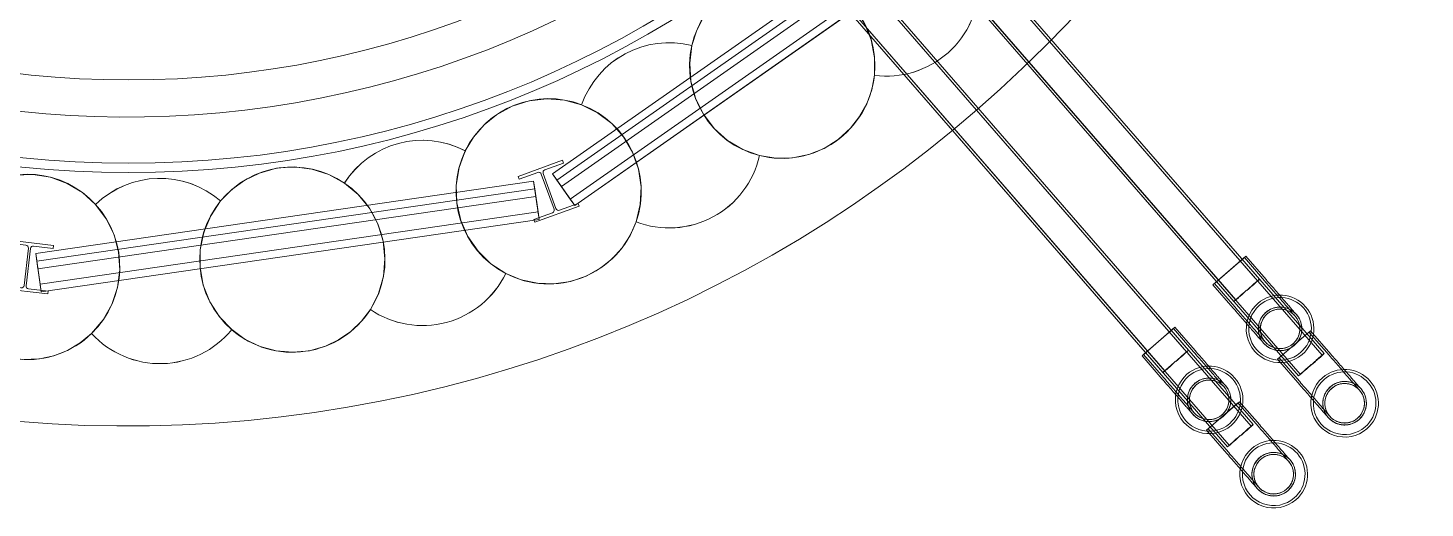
# Model space of a CAD drawing. Header units: metres. Extents: x 1753726 to 1755216, y 5920592 to 5921703.
# Drawn here: x 1754604.491 to 1754609.017, y 5921256.875 to 5921258.43 of the extents above; entities that cross this region are included whole.
import ezdxf

# ---------------------------------------------------------------- set-up
doc = ezdxf.new("R2010")
doc.units = ezdxf.units.M
for name, color, linetype, lineweight in [('A-FLOR-____-OTLN', 9, 'Continuous', 9), ('A-GENM-____-OTLN', 4, 'Continuous', 9), ('A-WALL-____-OTLN', 2, 'Continuous', 9), ('S-BEAM-____-OTLN', 7, 'Continuous', 9), ('S-FNDN-____-OTLN', 7, 'Continuous', 9)]:
    doc.layers.add(name, color=color, linetype=linetype, lineweight=lineweight)

# ---------------------------------------------------------------- blocks, each defined once
blk = doc.blocks.new('Arup_Beam_Steel I Section_UC_AU1 - 150UC30-4392012-X-ARUP-GL-HERNE_BAY_ALIGNMENT')
at = {"layer": 'S-BEAM-____-OTLN'}
for p, q in [((1754606.2229, 5921258.0012), (1754606.0791, 5921257.9488)), ((1754606.0791, 5921257.9488), (1754606.2229, 5921258.0012)), ((1754606.1657, 5921257.9703), (1754606.2261, 5921257.9923)), ((1754606.2261, 5921257.9923), (1754606.1657, 5921257.9703)), ((1754606.2261, 5921257.9923), (1754606.2229, 5921258.0012)), ((1754606.2229, 5921258.0012), (1754606.2261, 5921257.9923)), ((1754606.0791, 5921257.9488), (1754606.0823, 5921257.94)), ((1754606.0823, 5921257.94), (1754606.0791, 5921257.9488)), ((1754606.0823, 5921257.94), (1754606.1427, 5921257.962)), ((1754606.1427, 5921257.962), (1754606.0823, 5921257.94)), ((1754606.1542, 5921257.9567), (1754606.1957, 5921257.8426)), ((1754606.1957, 5921257.8426), (1754606.1542, 5921257.9567)), ((1754606.2019, 5921257.8449), (1754606.1604, 5921257.9589)), ((1754606.1604, 5921257.9589), (1754606.2019, 5921257.8449)), ((1754606.1904, 5921257.8312), (1754606.1299, 5921257.8092)), ((1754606.1299, 5921257.8092), (1754606.1904, 5921257.8312)), ((1754606.1331, 5921257.8004), (1754606.2769, 5921257.8527)), ((1754606.2769, 5921257.8527), (1754606.1331, 5921257.8004)), ((1754606.2737, 5921257.8615), (1754606.2133, 5921257.8395)), ((1754606.2133, 5921257.8395), (1754606.2737, 5921257.8615)), ((1754606.2769, 5921257.8527), (1754606.2737, 5921257.8615)), ((1754606.2737, 5921257.8615), (1754606.2769, 5921257.8527)), ((1754606.1299, 5921257.8092), (1754606.1331, 5921257.8004)), ((1754606.1331, 5921257.8004), (1754606.1299, 5921257.8092))]:
    blk.add_line(p, q, dxfattribs=at)
for centre, major_axis, start_param, end_param in [((1754606.1687, 5921257.962), (-0.00592, 0.00664), 5.904144, 7.47494), ((1754606.1687, 5921257.962), (-0.00592, 0.00664), 5.904144, 7.47494), ((1754606.1458, 5921257.9536), (-0.0055, 0.007), 4.395525, 5.966321), ((1754606.1458, 5921257.9536), (-0.0055, 0.007), 4.395525, 5.966321), ((1754606.1873, 5921257.8395), (-0.00592, 0.00664), 2.762551, 4.333348), ((1754606.1873, 5921257.8395), (-0.00592, 0.00664), 2.762551, 4.333348), ((1754606.2102, 5921257.8479), (-0.0055, 0.007), 1.253932, 2.824729), ((1754606.2102, 5921257.8479), (-0.0055, 0.007), 1.253932, 2.824729)]:
    blk.add_ellipse(centre, major_axis=major_axis, ratio=1, start_param=start_param, end_param=end_param, dxfattribs=at)
blk = doc.blocks.new('Arup_Beam_Steel I Section_UC_AU1 - 150UC30-4392013-X-ARUP-GL-HERNE_BAY_ALIGNMENT')
at = {"layer": 'S-BEAM-____-OTLN'}
for p, q in [((1754604.4223, 5921257.7432), (1754604.4212, 5921257.7339)), ((1754604.4212, 5921257.7339), (1754604.4223, 5921257.7432)), ((1754604.5743, 5921257.7255), (1754604.4223, 5921257.7432)), ((1754604.4223, 5921257.7432), (1754604.5743, 5921257.7255)), ((1754604.4212, 5921257.7339), (1754604.4851, 5921257.7264)), ((1754604.4851, 5921257.7264), (1754604.4212, 5921257.7339)), ((1754604.4929, 5921257.7166), (1754604.4788, 5921257.596)), ((1754604.4788, 5921257.596), (1754604.4929, 5921257.7166)), ((1754604.4853, 5921257.5952), (1754604.4994, 5921257.7158)), ((1754604.4994, 5921257.7158), (1754604.4853, 5921257.5952)), ((1754604.5093, 5921257.7236), (1754604.5732, 5921257.7161)), ((1754604.5732, 5921257.7161), (1754604.5093, 5921257.7236)), ((1754604.5732, 5921257.7161), (1754604.5743, 5921257.7255)), ((1754604.5743, 5921257.7255), (1754604.5732, 5921257.7161)), ((1754604.405, 5921257.5957), (1754604.404, 5921257.5863)), ((1754604.404, 5921257.5863), (1754604.405, 5921257.5957)), ((1754604.404, 5921257.5863), (1754604.5559, 5921257.5686)), ((1754604.5559, 5921257.5686), (1754604.404, 5921257.5863)), ((1754604.4689, 5921257.5882), (1754604.405, 5921257.5957)), ((1754604.405, 5921257.5957), (1754604.4689, 5921257.5882)), ((1754604.557, 5921257.5779), (1754604.4931, 5921257.5854)), ((1754604.4931, 5921257.5854), (1754604.557, 5921257.5779)), ((1754604.5559, 5921257.5686), (1754604.557, 5921257.5779)), ((1754604.557, 5921257.5779), (1754604.5559, 5921257.5686))]:
    blk.add_line(p, q, dxfattribs=at)
for centre, major_axis, start_param, end_param in [((1754604.484, 5921257.7176), (0.00665, 0.00592), 5.439609, 7.010406), ((1754604.484, 5921257.7176), (0.00665, 0.00592), 5.439609, 7.010406), ((1754604.5083, 5921257.7148), (0.00665, 0.00592), 0.727221, 2.298017), ((1754604.5083, 5921257.7148), (0.00665, 0.00592), 0.727221, 2.298017), ((1754604.4699, 5921257.597), (0.00665, 0.00592), 3.868813, 5.43961), ((1754604.4699, 5921257.597), (0.00665, 0.00592), 3.868813, 5.43961), ((1754604.4942, 5921257.5942), (0.00388, 0.00801), 1.905318, 3.476114), ((1754604.4942, 5921257.5942), (0.00388, 0.00801), 1.905318, 3.476114)]:
    blk.add_ellipse(centre, major_axis=major_axis, ratio=1, start_param=start_param, end_param=end_param, dxfattribs=at)
blk = doc.blocks.new('308492-ARUP-STTW-MOD-0400_rvt-1-X-ARUP-GL-HERNE_BAY_ALIGNMENT')
at = {"layer": 'A-FLOR-____-OTLN'}
blk.add_arc((1754604.817, 5921261.3414), 3.35, 180, 0, dxfattribs=at)
blk.add_arc((1754604.817, 5921261.3414), 3.35, 180, 0, dxfattribs=at)
at = {"layer": 'A-WALL-____-OTLN'}
for p, q in [((1754607.526, 5921258.892), (1754606.1908, 5921257.957)), ((1754606.1908, 5921257.957), (1754607.526, 5921258.892)), ((1754607.526, 5921258.892), (1754606.1908, 5921257.957)), ((1754606.1908, 5921257.957), (1754607.526, 5921258.892)), ((1754607.5403, 5921258.8715), (1754606.2051, 5921257.9365)), ((1754607.5547, 5921258.851), (1754606.2195, 5921257.9161)), ((1754606.2195, 5921257.9161), (1754607.5547, 5921258.851)), ((1754606.2481, 5921257.8751), (1754607.5834, 5921258.81)), ((1754606.2625, 5921257.8546), (1754607.5977, 5921258.7896)), ((1754607.5977, 5921258.7896), (1754606.2625, 5921257.8546)), ((1754606.1295, 5921257.9335), (1754604.5165, 5921257.699)), ((1754604.5165, 5921257.699), (1754606.1295, 5921257.9335)), ((1754606.1295, 5921257.9335), (1754604.5165, 5921257.699)), ((1754604.5165, 5921257.699), (1754606.1295, 5921257.9335)), ((1754606.1295, 5921257.9335), (1754606.1475, 5921257.8098)), ((1754606.1295, 5921257.9335), (1754606.1331, 5921257.9088)), ((1754606.1295, 5921257.9335), (1754606.1367, 5921257.8841)), ((1754606.1367, 5921257.8841), (1754606.1295, 5921257.9335)), ((1754606.2625, 5921257.8546), (1754606.1908, 5921257.957)), ((1754606.2051, 5921257.9365), (1754606.1908, 5921257.957)), ((1754606.2195, 5921257.9161), (1754606.1908, 5921257.957)), ((1754606.2195, 5921257.9161), (1754606.1908, 5921257.957)), ((1754606.2481, 5921257.8751), (1754606.2051, 5921257.9365)), ((1754606.1331, 5921257.9088), (1754604.5201, 5921257.6743)), ((1754606.1367, 5921257.8841), (1754604.5237, 5921257.6496)), ((1754604.5237, 5921257.6496), (1754606.1367, 5921257.8841)), ((1754606.1439, 5921257.8346), (1754606.1331, 5921257.9088)), ((1754604.5309, 5921257.6001), (1754606.1439, 5921257.8346)), ((1754606.1439, 5921257.8346), (1754606.1475, 5921257.8098)), ((1754606.2625, 5921257.8546), (1754606.2481, 5921257.8751)), ((1754604.5345, 5921257.5753), (1754606.1475, 5921257.8098)), ((1754606.1475, 5921257.8098), (1754604.5345, 5921257.5753)), ((1754604.5345, 5921257.5753), (1754604.5165, 5921257.699)), ((1754604.5201, 5921257.6743), (1754604.5165, 5921257.699)), ((1754604.5237, 5921257.6496), (1754604.5165, 5921257.699)), ((1754604.5237, 5921257.6496), (1754604.5165, 5921257.699)), ((1754604.5309, 5921257.6001), (1754604.5201, 5921257.6743)), ((1754604.5345, 5921257.5753), (1754604.5309, 5921257.6001))]:
    blk.add_line(p, q, dxfattribs=at)
at = {"layer": 'S-BEAM-____-OTLN'}
for radius in [3.38, 3.38, 3.08, 3.08]:
    blk.add_arc((1754604.817, 5921261.3414), radius, 180, 0, dxfattribs=at)
at = {"layer": 'S-FNDN-____-OTLN', "flags": 128}
for points in [[(1754606.9743, 5921258.6048), (1754607.0305, 5921258.5917), (1754607.0832, 5921258.5681), (1754607.1304, 5921258.5348), (1754607.1704, 5921258.4931), (1754607.2016, 5921258.4445), (1754607.2229, 5921258.3909), (1754607.2336, 5921258.3341), (1754607.2332, 5921258.2764)], [(1754607.2332, 5921258.2764), (1754607.2336, 5921258.3341), (1754607.2229, 5921258.3909), (1754607.2016, 5921258.4445), (1754607.1704, 5921258.4931), (1754607.1304, 5921258.5348), (1754607.0832, 5921258.5681), (1754607.0305, 5921258.5917), (1754606.9743, 5921258.6048)], [(1754606.642, 5921258.3728), (1754606.6577, 5921258.4224), (1754606.6818, 5921258.4686), (1754606.7134, 5921258.5099)], [(1754606.7134, 5921258.5099), (1754606.6818, 5921258.4686), (1754606.6577, 5921258.4224), (1754606.642, 5921258.3728)], [(1754606.861, 5921258.0166), (1754606.8067, 5921258.0361), (1754606.7571, 5921258.0657), (1754606.714, 5921258.1042), (1754606.6792, 5921258.1503), (1754606.6538, 5921258.2022), (1754606.6389, 5921258.2579), (1754606.6349, 5921258.3155), (1754606.642, 5921258.3728)], [(1754606.642, 5921258.3728), (1754606.6349, 5921258.3155), (1754606.6389, 5921258.2579), (1754606.6538, 5921258.2022), (1754606.6792, 5921258.1503), (1754606.714, 5921258.1042), (1754606.7571, 5921258.0657), (1754606.8067, 5921258.0361), (1754606.861, 5921258.0166)], [(1754607.2332, 5921258.2764), (1754607.2245, 5921258.2294), (1754607.2084, 5921258.1845), (1754607.1855, 5921258.1426), (1754607.1561, 5921258.1049)], [(1754607.1561, 5921258.1049), (1754607.1855, 5921258.1426), (1754607.2084, 5921258.1845), (1754607.2245, 5921258.2294), (1754607.2332, 5921258.2764)], [(1754606.0093, 5921258.1489), (1754606.0599, 5921258.1765), (1754606.1148, 5921258.194), (1754606.172, 5921258.2007), (1754606.2295, 5921258.1963), (1754606.285, 5921258.181)], [(1754606.285, 5921258.181), (1754606.2295, 5921258.1963), (1754606.172, 5921258.2007), (1754606.1148, 5921258.194), (1754606.0599, 5921258.1765), (1754606.0093, 5921258.1489)], [(1754605.9082, 5921258.032), (1754605.935, 5921258.0766), (1754605.969, 5921258.116), (1754606.0093, 5921258.1489)], [(1754606.0093, 5921258.1489), (1754605.969, 5921258.116), (1754605.935, 5921258.0766), (1754605.9082, 5921258.032)], [(1754606.285, 5921258.181), (1754606.3367, 5921258.1553), (1754606.3826, 5921258.1202), (1754606.4208, 5921258.0769), (1754606.4501, 5921258.0272), (1754606.4693, 5921257.9727), (1754606.4777, 5921257.9156), (1754606.4749, 5921257.8579), (1754606.4612, 5921257.8018)], [(1754606.4612, 5921257.8018), (1754606.4749, 5921257.8579), (1754606.4777, 5921257.9156), (1754606.4693, 5921257.9727), (1754606.4501, 5921258.0272), (1754606.4208, 5921258.0769), (1754606.3826, 5921258.1202), (1754606.3367, 5921258.1553), (1754606.285, 5921258.181)], [(1754607.1561, 5921258.1049), (1754607.1163, 5921258.0686), (1754607.0707, 5921258.0399), (1754607.0207, 5921258.02), (1754606.968, 5921258.0092), (1754606.9142, 5921258.0081), (1754606.861, 5921258.0166)], [(1754606.861, 5921258.0166), (1754606.9142, 5921258.0081), (1754606.968, 5921258.0092), (1754607.0207, 5921258.02), (1754607.0707, 5921258.0399), (1754607.1163, 5921258.0686), (1754607.1561, 5921258.1049)], [(1754606.0392, 5921257.6348), (1754605.9908, 5921257.6664), (1754605.9493, 5921257.7066), (1754605.9164, 5921257.754), (1754605.8931, 5921257.8068), (1754605.8804, 5921257.8632), (1754605.8787, 5921257.9209), (1754605.8881, 5921257.9779), (1754605.9082, 5921258.032)], [(1754605.9082, 5921258.032), (1754605.8881, 5921257.9779), (1754605.8787, 5921257.9209), (1754605.8804, 5921257.8632), (1754605.8931, 5921257.8068), (1754605.9164, 5921257.754), (1754605.9493, 5921257.7066), (1754605.9908, 5921257.6664), (1754606.0392, 5921257.6348)], [(1754605.241, 5921257.9599), (1754605.2965, 5921257.9752), (1754605.354, 5921257.9796), (1754605.4112, 5921257.9729), (1754605.4661, 5921257.9553), (1754605.5166, 5921257.9276)], [(1754605.5166, 5921257.9276), (1754605.4661, 5921257.9553), (1754605.4112, 5921257.9729), (1754605.354, 5921257.9796), (1754605.2965, 5921257.9752), (1754605.241, 5921257.9599)], [(1754604.4497, 5921257.9533), (1754604.5073, 5921257.9553), (1754604.5642, 5921257.9463), (1754604.6184, 5921257.9266), (1754604.6677, 5921257.8969), (1754604.7105, 5921257.8583)], [(1754604.7105, 5921257.8583), (1754604.6677, 5921257.8969), (1754604.6184, 5921257.9266), (1754604.5642, 5921257.9463), (1754604.5073, 5921257.9553), (1754604.4497, 5921257.9533)], [(1754605.1156, 5921257.8695), (1754605.1519, 5921257.9068), (1754605.1941, 5921257.9372), (1754605.241, 5921257.9599)], [(1754605.241, 5921257.9599), (1754605.1941, 5921257.9372), (1754605.1519, 5921257.9068), (1754605.1156, 5921257.8695)], [(1754605.5166, 5921257.9276), (1754605.561, 5921257.8907), (1754605.5975, 5921257.846), (1754605.6248, 5921257.7951), (1754605.6418, 5921257.7399), (1754605.6479, 5921257.6825), (1754605.6428, 5921257.6249), (1754605.6269, 5921257.5694), (1754605.6006, 5921257.518)], [(1754605.6006, 5921257.518), (1754605.6269, 5921257.5694), (1754605.6428, 5921257.6249), (1754605.6479, 5921257.6825), (1754605.6418, 5921257.7399), (1754605.6248, 5921257.7951), (1754605.5975, 5921257.846), (1754605.561, 5921257.8907), (1754605.5166, 5921257.9276)], [(1754604.7105, 5921257.8583), (1754604.7452, 5921257.8122), (1754604.7704, 5921257.7602), (1754604.7852, 5921257.7044), (1754604.789, 5921257.6467), (1754604.7817, 5921257.5895), (1754604.7635, 5921257.5346), (1754604.7352, 5921257.4843), (1754604.6977, 5921257.4403)], [(1754604.6977, 5921257.4403), (1754604.7352, 5921257.4843), (1754604.7635, 5921257.5346), (1754604.7817, 5921257.5895), (1754604.789, 5921257.6467), (1754604.7852, 5921257.7044), (1754604.7704, 5921257.7602), (1754604.7452, 5921257.8122), (1754604.7105, 5921257.8583)], [(1754605.1514, 5921257.4529), (1754605.1116, 5921257.4947), (1754605.0806, 5921257.5434), (1754605.0594, 5921257.5972), (1754605.049, 5921257.6539), (1754605.0496, 5921257.7117), (1754605.0613, 5921257.7682), (1754605.0835, 5921257.8215), (1754605.1156, 5921257.8695)], [(1754605.1156, 5921257.8695), (1754605.0835, 5921257.8215), (1754605.0613, 5921257.7682), (1754605.0496, 5921257.7117), (1754605.049, 5921257.6539), (1754605.0594, 5921257.5972), (1754605.0806, 5921257.5434), (1754605.1116, 5921257.4947), (1754605.1514, 5921257.4529)], [(1754606.4612, 5921257.8018), (1754606.4419, 5921257.7581), (1754606.4159, 5921257.718), (1754606.3839, 5921257.6826), (1754606.3467, 5921257.6527)], [(1754606.3467, 5921257.6527), (1754606.3839, 5921257.6826), (1754606.4159, 5921257.718), (1754606.4419, 5921257.7581), (1754606.4612, 5921257.8018)], [(1754606.3467, 5921257.6527), (1754606.2996, 5921257.6265), (1754606.2486, 5921257.6092), (1754606.1954, 5921257.6013), (1754606.1416, 5921257.603), (1754606.0889, 5921257.6143), (1754606.0392, 5921257.6348)], [(1754606.0392, 5921257.6348), (1754606.0889, 5921257.6143), (1754606.1416, 5921257.603), (1754606.1954, 5921257.6013), (1754606.2486, 5921257.6092), (1754606.2996, 5921257.6265), (1754606.3467, 5921257.6527)], [(1754605.6006, 5921257.518), (1754605.5718, 5921257.48), (1754605.5373, 5921257.447), (1754605.4979, 5921257.4199), (1754605.4548, 5921257.3993)], [(1754605.4548, 5921257.3993), (1754605.4979, 5921257.4199), (1754605.5373, 5921257.447), (1754605.5718, 5921257.48), (1754605.6006, 5921257.518)], [(1754604.5285, 5921257.3585), (1754604.4747, 5921257.3562), (1754604.4213, 5921257.3637), (1754604.3702, 5921257.3805), (1754604.3229, 5921257.4062), (1754604.2809, 5921257.4399), (1754604.2457, 5921257.4806)], [(1754604.2457, 5921257.4806), (1754604.2809, 5921257.4399), (1754604.3229, 5921257.4062), (1754604.3702, 5921257.3805), (1754604.4213, 5921257.3637), (1754604.4747, 5921257.3562), (1754604.5285, 5921257.3585)], [(1754604.6977, 5921257.4403), (1754604.6609, 5921257.41), (1754604.6197, 5921257.3858), (1754604.5752, 5921257.3685), (1754604.5285, 5921257.3585)], [(1754604.5285, 5921257.3585), (1754604.5752, 5921257.3685), (1754604.6197, 5921257.3858), (1754604.6609, 5921257.41), (1754604.6977, 5921257.4403)], [(1754605.4548, 5921257.3993), (1754605.4029, 5921257.3847), (1754605.3493, 5921257.3796), (1754605.2957, 5921257.3842), (1754605.2437, 5921257.3983), (1754605.1951, 5921257.4214), (1754605.1514, 5921257.4529)], [(1754605.1514, 5921257.4529), (1754605.1951, 5921257.4214), (1754605.2437, 5921257.3983), (1754605.2957, 5921257.3842), (1754605.3493, 5921257.3796), (1754605.4029, 5921257.3847), (1754605.4548, 5921257.3993)]]:
    blk.add_lwpolyline(points, dxfattribs=at)
at = {"layer": 'S-FNDN-____-OTLN'}
for centre, radius, start, end in [((1754604.817, 5921261.3414), 4.2, 188.2493, 8.2493), ((1754604.817, 5921261.3414), 4.2, 188.2493, 8.2493), ((1754604.817, 5921261.3414), 3.2, 188.2493, 8.2493), ((1754604.817, 5921261.3414), 3.2, 188.2493, 8.2493), ((1754606.9348, 5921258.3074), 0.3, 82.4321, 167.3998), ((1754606.9348, 5921258.3074), 0.3, 82.4321, 167.3998), ((1754607.2727, 5921258.5738), 0.3, 262.4321, 0.7332), ((1754607.2727, 5921258.5738), 0.3, 262.4354, 0.7269), ((1754606.5682, 5921258.0821), 0.3, 75.7615, 160.7395), ((1754606.5682, 5921258.0821), 0.3, 75.7615, 160.7395), ((1754606.5682, 5921258.082), 0.3, 75.7655, 160.7332), ((1754606.9348, 5921258.3074), 0.3, 167.3937, 255.7615), ((1754606.9348, 5921258.3074), 0.3, 255.7655, 354.0665), ((1754606.178, 5921257.9008), 0.3, 69.0988, 154.0665), ((1754606.178, 5921257.9008), 0.3, 340.7395, 69.1029), ((1754606.178, 5921257.9008), 0.3, 340.7395, 69.1029), ((1754605.7694, 5921257.7661), 0.3, 62.4273, 147.4057), ((1754605.7694, 5921257.7661), 0.3, 62.4273, 147.4057), ((1754606.178, 5921257.9008), 0.3, 154.0607, 242.4273), ((1754605.3479, 5921257.6796), 0.3, 55.7655, 140.7332), ((1754604.9192, 5921257.6428), 0.3, 49.0988, 134.0665), ((1754604.9192, 5921257.6428), 0.3, 49.0932, 134.0717), ((1754605.3479, 5921257.6796), 0.3, 327.4057, 55.7704), ((1754605.3479, 5921257.6796), 0.3, 327.4057, 55.7704), ((1754605.3479, 5921257.6796), 0.3, 140.7279, 229.0932), ((1754606.178, 5921257.9008), 0.3, 242.4321, 340.7332), ((1754606.178, 5921257.9008), 0.3, 242.4321, 340.7332), ((1754605.7694, 5921257.766), 0.3, 235.7655, 334.0665), ((1754605.7694, 5921257.766), 0.3, 235.7655, 334.0665), ((1754604.4891, 5921257.6559), 0.3, 215.7655, 314.0665), ((1754604.9192, 5921257.6428), 0.3, 222.4321, 320.7332), ((1754604.9192, 5921257.6428), 0.3, 222.4321, 320.7332)]:
    blk.add_arc(centre, radius, start, end, dxfattribs=at)
for centre, major_axis, start_param, end_param in [((1754606.9348, 5921258.3074), (0.1707, 0.2467), 5.214241, 6.756455), ((1754606.9348, 5921258.3074), (0.0675, 0.2923), 4.835833, 6.378047), ((1754607.2727, 5921258.5738), (-0.269, 0.1328), 1.897453, 3.61313), ((1754607.2727, 5921258.5738), (-0.269, 0.1328), 1.897482, 3.612991), ((1754606.5682, 5921258.082), (-0.0191, 0.2994), 5.971057, 7.454023), ((1754606.9348, 5921258.3074), (-0.2474, 0.1697), 0.381386, 1.923695), ((1754606.9348, 5921258.3074), (0.2632, 0.1439), 3.963646, 5.679323), ((1754606.178, 5921257.9008), (0.1741, 0.2443), 0.254217, 1.737183), ((1754605.7694, 5921257.766), (0.1188, 0.2755), 6.209015, 7.691981), ((1754605.7694, 5921257.766), (-0.2286, 0.1942), 4.935462, 6.418427), ((1754605.3479, 5921257.6796), (0.3, 0), 0.973291, 2.456257), ((1754606.178, 5921257.9008), (-0.1124, 0.2782), 0.734165, 2.276453), ((1754606.5682, 5921258.082), (0.2933, 0.0631), 4.135801, 5.851477), ((1754606.5682, 5921258.082), (0.2996, 0.0148), 4.298168, 6.013844), ((1754606.5682, 5921258.0821), (-0.2226, 0.2011), 1.940607, 3.656105), ((1754606.5682, 5921258.0821), (0.2471, 0.1701), 3.74463, 5.460127), ((1754604.4891, 5921257.6559), (-0.1976, 0.2257), 4.733895, 6.216861), ((1754604.4891, 5921257.6559), (0, 0.3), 5.45297, 6.935935), ((1754604.9192, 5921257.6428), (0.2942, 0.0586), 0.660243, 2.143397), ((1754604.9192, 5921257.6428), (0.1171, 0.2762), 5.97017, 7.453136), ((1754604.4891, 5921257.6559), (0.032, 0.2983), 4.017588, 5.559866), ((1754604.4891, 5921257.6559), (0.199, 0.2245), 4.635973, 6.178251), ((1754605.3479, 5921257.6796), (0.2013, 0.2225), 1.620782, 3.163047), ((1754605.7694, 5921257.7661), (0.3, 0), 4.11497, 5.83046), ((1754605.7694, 5921257.7661), (0.2987, 0.0282), 4.02098, 5.73647), ((1754605.3479, 5921257.6796), (-0.0616, 0.2936), 2.220826, 3.936502), ((1754605.3479, 5921257.6796), (0.1048, 0.2811), 2.784662, 4.500339), ((1754604.4891, 5921257.6559), (-0.2762, 0.1171), 1.025071, 2.740747), ((1754604.9192, 5921257.6428), (-0.0944, 0.2848), 1.991279, 3.706767), ((1754604.9192, 5921257.6428), (0.0433, 0.2969), 2.456324, 4.171812)]:
    blk.add_ellipse(centre, major_axis=major_axis, ratio=1, start_param=start_param, end_param=end_param, dxfattribs=at)
at = {"layer": 'S-BEAM-____-OTLN'}
for name in ['Arup_Beam_Steel I Section_UC_AU1 - 150UC30-4392012-X-ARUP-GL-HERNE_BAY_ALIGNMENT', 'Arup_Beam_Steel I Section_UC_AU1 - 150UC30-4392013-X-ARUP-GL-HERNE_BAY_ALIGNMENT']:
    blk.add_blockref(name, (0, 0), dxfattribs=at)
blk = doc.blocks.new('WSL_Vent Type A - WSL_Vent Type A-5060828-X-ARUP-GL-HERNE_BAY_ALIGNMENT')
at = {"layer": 'A-GENM-____-OTLN'}
for p, q in [((-0.165, 0.055), (-3.1649, 0.055)), ((-0.165, 0.047), (-3.1649, 0.047)), ((-0.15, 0.0705), (-0.25, 0.0705)), ((-0.25, 0.0705), (-0.25, -0.0705)), ((-0.25, 0.0705), (-0.25, -0.0705)), ((-0.15, 0.064), (-0.25, 0.064)), ((-0.25, -0.064), (-0.25, 0.064)), ((-0.25, -0.064), (-0.25, 0.064)), ((-3.1649, -0.047), (-0.165, -0.047)), ((-3.1649, -0.055), (-0.165, -0.055)), ((-0.25, -0.064), (-0.15, -0.064)), ((-0.25, -0.0705), (-0.15, -0.0705))]:
    blk.add_line(p, q, dxfattribs=at)
at = {"layer": 'A-GENM-____-OTLN', "flags": 128}
for points in [[(-0.15, 0.0705), (-0.144, 0.0705), (-0.138, 0.0705), (-0.132, 0.0705), (-0.1261, 0.0705), (-0.1202, 0.0705), (-0.1143, 0.0705), (-0.1085, 0.0705), (-0.1028, 0.0705), (-0.0972, 0.0705), (-0.0916, 0.0705), (-0.0861, 0.0705), (-0.0807, 0.0705), (-0.0755, 0.0705), (-0.0703, 0.0705), (-0.0653, 0.0705), (-0.0604, 0.0705), (-0.0557, 0.0705), (-0.0511, 0.0705), (-0.0467, 0.0705), (-0.0424, 0.0705), (-0.0383, 0.0705), (-0.0344, 0.0705), (-0.0307, 0.0705), (-0.0271, 0.0705), (-0.0238, 0.0705), (-0.0206, 0.0705), (-0.0177, 0.0705), (-0.015, 0.0705), (-0.0125, 0.0705), (-0.0102, 0.0705), (-0.0081, 0.0705), (-0.0063, 0.0705), (-0.0047, 0.0705), (-0.0033, 0.0705), (-0.0022, 0.0705), (-0.0013, 0.0705), (-0.0006, 0.0705), (-0.0002, 0.0705), (0, 0.0705)], [(-0.15, 0.064), (-0.144, 0.064), (-0.138, 0.064), (-0.132, 0.064), (-0.1261, 0.064), (-0.1202, 0.064), (-0.1143, 0.064), (-0.1085, 0.064), (-0.1028, 0.064), (-0.0972, 0.064), (-0.0916, 0.064), (-0.0861, 0.064), (-0.0807, 0.064), (-0.0755, 0.064), (-0.0703, 0.064), (-0.0653, 0.064), (-0.0604, 0.064), (-0.0557, 0.064), (-0.0511, 0.064), (-0.0467, 0.064), (-0.0424, 0.064), (-0.0383, 0.064), (-0.0344, 0.064), (-0.0307, 0.064), (-0.0271, 0.064), (-0.0238, 0.064), (-0.0206, 0.064), (-0.0177, 0.064), (-0.015, 0.064), (-0.0125, 0.064), (-0.0102, 0.064), (-0.0081, 0.064), (-0.0063, 0.064), (-0.0047, 0.064), (-0.0033, 0.064), (-0.0022, 0.064), (-0.0013, 0.064), (-0.0006, 0.064), (-0.0002, 0.064), (0, 0.064)], [(0, -0.0705), (-0.0028, -0.0704), (-0.0056, -0.0703), (-0.0084, -0.07), (-0.0112, -0.0696), (-0.014, -0.0691), (-0.0168, -0.0685), (-0.0195, -0.0678), (-0.0222, -0.0669), (-0.0248, -0.066), (-0.0275, -0.0649), (-0.03, -0.0638), (-0.0326, -0.0625), (-0.035, -0.0612), (-0.0374, -0.0597), (-0.0398, -0.0582), (-0.0421, -0.0565), (-0.0443, -0.0548), (-0.0465, -0.053), (-0.0486, -0.0511), (-0.0506, -0.0491), (-0.0525, -0.0471), (-0.0543, -0.0449), (-0.0561, -0.0427), (-0.0578, -0.0404), (-0.0593, -0.0381), (-0.0608, -0.0357), (-0.0622, -0.0332), (-0.0635, -0.0307), (-0.0646, -0.0282), (-0.0657, -0.0255), (-0.0667, -0.0229), (-0.0675, -0.0202), (-0.0683, -0.0175), (-0.0689, -0.0148), (-0.0695, -0.012), (-0.0699, -0.0092), (-0.0702, -0.0064), (-0.0704, -0.0036), (-0.0705, -0.0008), (-0.0705, 0.0021), (-0.0703, 0.0049), (-0.0701, 0.0077), (-0.0697, 0.0105), (-0.0692, 0.0133), (-0.0687, 0.016), (-0.068, 0.0188), (-0.0672, 0.0215), (-0.0662, 0.0241), (-0.0652, 0.0268), (-0.0641, 0.0293), (-0.0629, 0.0319), (-0.0616, 0.0344), (-0.0601, 0.0368), (-0.0586, 0.0392), (-0.057, 0.0415), (-0.0553, 0.0437), (-0.0535, 0.0459), (-0.0516, 0.048), (-0.0497, 0.05), (-0.0476, 0.052), (-0.0455, 0.0538), (-0.0433, 0.0556), (-0.0411, 0.0573), (-0.0387, 0.0589), (-0.0363, 0.0604), (-0.0339, 0.0618), (-0.0314, 0.0631), (-0.0288, 0.0643), (-0.0263, 0.0654), (-0.0236, 0.0664), (-0.0209, 0.0673), (-0.0182, 0.0681), (-0.0155, 0.0688), (-0.0127, 0.0693), (-0.0099, 0.0698), (-0.0071, 0.0701), (-0.0043, 0.0704), (-0.0015, 0.0705), (0, 0.0705)], [(0, 0.064), (-0.0026, 0.0639), (-0.0051, 0.0638), (-0.0077, 0.0635), (-0.0102, 0.0632), (-0.0127, 0.0627), (-0.0152, 0.0622), (-0.0177, 0.0615), (-0.0201, 0.0608), (-0.0225, 0.0599), (-0.0249, 0.0589), (-0.0273, 0.0579), (-0.0296, 0.0568), (-0.0318, 0.0555), (-0.034, 0.0542), (-0.0361, 0.0528), (-0.0382, 0.0513), (-0.0402, 0.0498), (-0.0422, 0.0481), (-0.0441, 0.0464), (-0.0459, 0.0446), (-0.0477, 0.0427), (-0.0493, 0.0408), (-0.0509, 0.0388), (-0.0524, 0.0367), (-0.0539, 0.0346), (-0.0552, 0.0324), (-0.0564, 0.0302), (-0.0576, 0.0279), (-0.0587, 0.0256), (-0.0597, 0.0232), (-0.0605, 0.0208), (-0.0613, 0.0183), (-0.062, 0.0159), (-0.0626, 0.0134), (-0.0631, 0.0109), (-0.0635, 0.0083), (-0.0637, 0.0058), (-0.0639, 0.0032), (-0.064, 0.0007), (-0.064, -0.0019), (-0.0638, -0.0044), (-0.0636, -0.007), (-0.0633, -0.0095), (-0.0629, -0.012), (-0.0623, -0.0145), (-0.0617, -0.017), (-0.061, -0.0195), (-0.0601, -0.0219), (-0.0592, -0.0243), (-0.0582, -0.0266), (-0.0571, -0.0289), (-0.0559, -0.0312), (-0.0546, -0.0334), (-0.0532, -0.0356), (-0.0517, -0.0377), (-0.0502, -0.0397), (-0.0486, -0.0417), (-0.0469, -0.0436), (-0.0451, -0.0454), (-0.0432, -0.0472), (-0.0413, -0.0489), (-0.0393, -0.0505), (-0.0373, -0.052), (-0.0352, -0.0535), (-0.033, -0.0548), (-0.0308, -0.0561), (-0.0285, -0.0573), (-0.0262, -0.0584), (-0.0238, -0.0594), (-0.0214, -0.0603), (-0.019, -0.0611), (-0.0166, -0.0618), (-0.0141, -0.0624), (-0.0116, -0.0629), (-0.009, -0.0634), (-0.0065, -0.0637), (-0.0039, -0.0639), (-0.0014, -0.064), (0, -0.064)], [(0, 0.0705), (0.0028, 0.0704), (0.0056, 0.0703), (0.0084, 0.07), (0.0112, 0.0696), (0.014, 0.0691), (0.0168, 0.0685), (0.0195, 0.0678), (0.0222, 0.0669), (0.0248, 0.066), (0.0275, 0.0649), (0.03, 0.0638), (0.0326, 0.0625), (0.035, 0.0612), (0.0374, 0.0597), (0.0398, 0.0582), (0.0421, 0.0565), (0.0443, 0.0548), (0.0465, 0.053), (0.0486, 0.0511), (0.0506, 0.0491), (0.0525, 0.0471), (0.0543, 0.0449), (0.0561, 0.0427), (0.0578, 0.0404), (0.0593, 0.0381), (0.0608, 0.0357), (0.0622, 0.0332), (0.0635, 0.0307), (0.0646, 0.0282), (0.0657, 0.0255), (0.0667, 0.0229), (0.0675, 0.0202), (0.0683, 0.0175), (0.0689, 0.0148), (0.0695, 0.012), (0.0699, 0.0092), (0.0702, 0.0064), (0.0704, 0.0036), (0.0705, 0.0008), (0.0705, -0.0021), (0.0703, -0.0049), (0.0701, -0.0077), (0.0697, -0.0105), (0.0692, -0.0133), (0.0687, -0.016), (0.068, -0.0188), (0.0672, -0.0215), (0.0662, -0.0241), (0.0652, -0.0268), (0.0641, -0.0293), (0.0629, -0.0319), (0.0616, -0.0344), (0.0601, -0.0368), (0.0586, -0.0392), (0.057, -0.0415), (0.0553, -0.0437), (0.0535, -0.0459), (0.0516, -0.048), (0.0497, -0.05), (0.0476, -0.052), (0.0455, -0.0538), (0.0433, -0.0556), (0.0411, -0.0573), (0.0387, -0.0589), (0.0363, -0.0604), (0.0339, -0.0618), (0.0314, -0.0631), (0.0288, -0.0643), (0.0263, -0.0654), (0.0236, -0.0664), (0.0209, -0.0673), (0.0182, -0.0681), (0.0155, -0.0688), (0.0127, -0.0693), (0.0099, -0.0698), (0.0071, -0.0701), (0.0043, -0.0704), (0.0015, -0.0705), (0, -0.0705)], [(0, -0.064), (0.0026, -0.0639), (0.0051, -0.0638), (0.0077, -0.0635), (0.0102, -0.0632), (0.0127, -0.0627), (0.0152, -0.0622), (0.0177, -0.0615), (0.0201, -0.0608), (0.0225, -0.0599), (0.0249, -0.0589), (0.0273, -0.0579), (0.0296, -0.0568), (0.0318, -0.0555), (0.034, -0.0542), (0.0361, -0.0528), (0.0382, -0.0513), (0.0402, -0.0498), (0.0422, -0.0481), (0.0441, -0.0464), (0.0459, -0.0446), (0.0477, -0.0427), (0.0493, -0.0408), (0.0509, -0.0388), (0.0524, -0.0367), (0.0539, -0.0346), (0.0552, -0.0324), (0.0564, -0.0302), (0.0576, -0.0279), (0.0587, -0.0256), (0.0597, -0.0232), (0.0605, -0.0208), (0.0613, -0.0183), (0.062, -0.0159), (0.0626, -0.0134), (0.0631, -0.0109), (0.0635, -0.0083), (0.0637, -0.0058), (0.0639, -0.0032), (0.064, -0.0007), (0.064, 0.0019), (0.0638, 0.0044), (0.0636, 0.007), (0.0633, 0.0095), (0.0629, 0.012), (0.0623, 0.0145), (0.0617, 0.017), (0.061, 0.0195), (0.0601, 0.0219), (0.0592, 0.0243), (0.0582, 0.0266), (0.0571, 0.0289), (0.0559, 0.0312), (0.0546, 0.0334), (0.0532, 0.0356), (0.0517, 0.0377), (0.0502, 0.0397), (0.0486, 0.0417), (0.0469, 0.0436), (0.0451, 0.0454), (0.0432, 0.0472), (0.0413, 0.0489), (0.0393, 0.0505), (0.0373, 0.052), (0.0352, 0.0535), (0.033, 0.0548), (0.0308, 0.0561), (0.0285, 0.0573), (0.0262, 0.0584), (0.0238, 0.0594), (0.0214, 0.0603), (0.019, 0.0611), (0.0166, 0.0618), (0.0141, 0.0624), (0.0116, 0.0629), (0.009, 0.0634), (0.0065, 0.0637), (0.0039, 0.0639), (0.0014, 0.064), (0, 0.064)], [(0, -0.064), (-0.0001, -0.064), (-0.0005, -0.064), (-0.0011, -0.064), (-0.0019, -0.064), (-0.003, -0.064), (-0.0043, -0.064), (-0.0058, -0.064), (-0.0076, -0.064), (-0.0096, -0.064), (-0.0118, -0.064), (-0.0143, -0.064), (-0.017, -0.064), (-0.0198, -0.064), (-0.0229, -0.064), (-0.0262, -0.064), (-0.0297, -0.064), (-0.0334, -0.064), (-0.0372, -0.064), (-0.0413, -0.064), (-0.0455, -0.064), (-0.0499, -0.064), (-0.0544, -0.064), (-0.0591, -0.064), (-0.064, -0.064), (-0.069, -0.064), (-0.0741, -0.064), (-0.0793, -0.064), (-0.0846, -0.064), (-0.0901, -0.064), (-0.0956, -0.064), (-0.1013, -0.064), (-0.107, -0.064), (-0.1128, -0.064), (-0.1186, -0.064), (-0.1245, -0.064), (-0.1304, -0.064), (-0.1364, -0.064), (-0.1424, -0.064), (-0.1484, -0.064), (-0.15, -0.064)], [(0, -0.0705), (-0.0001, -0.0705), (-0.0005, -0.0705), (-0.0011, -0.0705), (-0.0019, -0.0705), (-0.003, -0.0705), (-0.0043, -0.0705), (-0.0058, -0.0705), (-0.0076, -0.0705), (-0.0096, -0.0705), (-0.0118, -0.0705), (-0.0143, -0.0705), (-0.017, -0.0705), (-0.0198, -0.0705), (-0.0229, -0.0705), (-0.0262, -0.0705), (-0.0297, -0.0705), (-0.0334, -0.0705), (-0.0372, -0.0705), (-0.0413, -0.0705), (-0.0455, -0.0705), (-0.0499, -0.0705), (-0.0544, -0.0705), (-0.0591, -0.0705), (-0.064, -0.0705), (-0.069, -0.0705), (-0.0741, -0.0705), (-0.0793, -0.0705), (-0.0846, -0.0705), (-0.0901, -0.0705), (-0.0956, -0.0705), (-0.1013, -0.0705), (-0.107, -0.0705), (-0.1128, -0.0705), (-0.1186, -0.0705), (-0.1245, -0.0705), (-0.1304, -0.0705), (-0.1364, -0.0705), (-0.1424, -0.0705), (-0.1484, -0.0705), (-0.15, -0.0705)]]:
    blk.add_lwpolyline(points, dxfattribs=at)
at = {"layer": 'A-GENM-____-OTLN'}
for radius, start, end in [(0.1095, 0, 180), (0.1095, 0, 180), (0.1015, 0, 180), (0.1015, 0, 180), (0.1095, 180, 0), (0.1095, 180, 0), (0.1015, 180, 0), (0.1015, 180, 0)]:
    blk.add_arc((0, 0), radius, start, end, dxfattribs=at)
for centre, major_axis, ratio, start_param, end_param in [((-0.165, 0), (0, 0.055), 0.009999, 4.712389, 7.853982), ((-0.165, 0), (0, 0.047), 0.009999, 4.712389, 7.853982), ((0, 0), (0, 0.0705), 1, 0, 3.141593), ((0, 0), (0.064, 0), 1, 1.570796, 4.712389), ((0, 0), (0, 0.0705), 1, 3.141593, 6.283185), ((0, 0), (0.064, 0), 1, 4.712389, 7.853982), ((-0.165, 0), (0, 0.055), 0.009999, 1.570796, 4.712389), ((-0.165, 0), (0, 0.047), 0.009999, 1.570796, 4.712389)]:
    blk.add_ellipse(centre, major_axis=major_axis, ratio=ratio, start_param=start_param, end_param=end_param, dxfattribs=at)
blk = doc.blocks.new('WSL_Vent Type A - WSL_Vent Type A-5060829-X-ARUP-GL-HERNE_BAY_ALIGNMENT')
at = {"layer": 'A-GENM-____-OTLN'}
for p, q in [((-0.165, 0.055), (-3.4838, 0.055)), ((-0.165, 0.047), (-3.4838, 0.047)), ((-0.15, 0.0705), (-0.25, 0.0705)), ((-0.25, 0.0705), (-0.25, -0.0705)), ((-0.25, 0.0705), (-0.25, -0.0705)), ((-0.15, 0.064), (-0.25, 0.064)), ((-0.25, -0.064), (-0.25, 0.064)), ((-0.25, -0.064), (-0.25, 0.064)), ((-3.4838, -0.047), (-0.165, -0.047)), ((-3.4838, -0.055), (-0.165, -0.055)), ((-0.25, -0.064), (-0.15, -0.064)), ((-0.25, -0.0705), (-0.15, -0.0705))]:
    blk.add_line(p, q, dxfattribs=at)
at = {"layer": 'A-GENM-____-OTLN', "flags": 128}
for points in [[(-0.15, 0.0705), (-0.144, 0.0705), (-0.138, 0.0705), (-0.132, 0.0705), (-0.1261, 0.0705), (-0.1202, 0.0705), (-0.1143, 0.0705), (-0.1085, 0.0705), (-0.1028, 0.0705), (-0.0972, 0.0705), (-0.0916, 0.0705), (-0.0861, 0.0705), (-0.0807, 0.0705), (-0.0755, 0.0705), (-0.0703, 0.0705), (-0.0653, 0.0705), (-0.0604, 0.0705), (-0.0557, 0.0705), (-0.0511, 0.0705), (-0.0467, 0.0705), (-0.0424, 0.0705), (-0.0383, 0.0705), (-0.0344, 0.0705), (-0.0307, 0.0705), (-0.0271, 0.0705), (-0.0238, 0.0705), (-0.0206, 0.0705), (-0.0177, 0.0705), (-0.015, 0.0705), (-0.0125, 0.0705), (-0.0102, 0.0705), (-0.0081, 0.0705), (-0.0063, 0.0705), (-0.0047, 0.0705), (-0.0033, 0.0705), (-0.0022, 0.0705), (-0.0013, 0.0705), (-0.0006, 0.0705), (-0.0002, 0.0705), (0, 0.0705)], [(-0.15, 0.064), (-0.144, 0.064), (-0.138, 0.064), (-0.132, 0.064), (-0.1261, 0.064), (-0.1202, 0.064), (-0.1143, 0.064), (-0.1085, 0.064), (-0.1028, 0.064), (-0.0972, 0.064), (-0.0916, 0.064), (-0.0861, 0.064), (-0.0807, 0.064), (-0.0755, 0.064), (-0.0703, 0.064), (-0.0653, 0.064), (-0.0604, 0.064), (-0.0557, 0.064), (-0.0511, 0.064), (-0.0467, 0.064), (-0.0424, 0.064), (-0.0383, 0.064), (-0.0344, 0.064), (-0.0307, 0.064), (-0.0271, 0.064), (-0.0238, 0.064), (-0.0206, 0.064), (-0.0177, 0.064), (-0.015, 0.064), (-0.0125, 0.064), (-0.0102, 0.064), (-0.0081, 0.064), (-0.0063, 0.064), (-0.0047, 0.064), (-0.0033, 0.064), (-0.0022, 0.064), (-0.0013, 0.064), (-0.0006, 0.064), (-0.0002, 0.064), (0, 0.064)], [(0, -0.0705), (-0.0028, -0.0704), (-0.0056, -0.0703), (-0.0084, -0.07), (-0.0112, -0.0696), (-0.014, -0.0691), (-0.0168, -0.0685), (-0.0195, -0.0678), (-0.0222, -0.0669), (-0.0248, -0.066), (-0.0275, -0.0649), (-0.03, -0.0638), (-0.0326, -0.0625), (-0.035, -0.0612), (-0.0374, -0.0597), (-0.0398, -0.0582), (-0.0421, -0.0565), (-0.0443, -0.0548), (-0.0465, -0.053), (-0.0486, -0.0511), (-0.0506, -0.0491), (-0.0525, -0.0471), (-0.0543, -0.0449), (-0.0561, -0.0427), (-0.0578, -0.0404), (-0.0593, -0.0381), (-0.0608, -0.0357), (-0.0622, -0.0332), (-0.0635, -0.0307), (-0.0646, -0.0282), (-0.0657, -0.0255), (-0.0667, -0.0229), (-0.0675, -0.0202), (-0.0683, -0.0175), (-0.0689, -0.0148), (-0.0695, -0.012), (-0.0699, -0.0092), (-0.0702, -0.0064), (-0.0704, -0.0036), (-0.0705, -0.0008), (-0.0705, 0.0021), (-0.0703, 0.0049), (-0.0701, 0.0077), (-0.0697, 0.0105), (-0.0692, 0.0133), (-0.0687, 0.016), (-0.068, 0.0188), (-0.0672, 0.0215), (-0.0662, 0.0241), (-0.0652, 0.0268), (-0.0641, 0.0293), (-0.0629, 0.0319), (-0.0616, 0.0344), (-0.0601, 0.0368), (-0.0586, 0.0392), (-0.057, 0.0415), (-0.0553, 0.0437), (-0.0535, 0.0459), (-0.0516, 0.048), (-0.0497, 0.05), (-0.0476, 0.052), (-0.0455, 0.0538), (-0.0433, 0.0556), (-0.0411, 0.0573), (-0.0387, 0.0589), (-0.0363, 0.0604), (-0.0339, 0.0618), (-0.0314, 0.0631), (-0.0288, 0.0643), (-0.0263, 0.0654), (-0.0236, 0.0664), (-0.0209, 0.0673), (-0.0182, 0.0681), (-0.0155, 0.0688), (-0.0127, 0.0693), (-0.0099, 0.0698), (-0.0071, 0.0701), (-0.0043, 0.0704), (-0.0015, 0.0705), (0, 0.0705)], [(0, 0.064), (-0.0026, 0.0639), (-0.0051, 0.0638), (-0.0077, 0.0635), (-0.0102, 0.0632), (-0.0127, 0.0627), (-0.0152, 0.0622), (-0.0177, 0.0615), (-0.0201, 0.0608), (-0.0225, 0.0599), (-0.0249, 0.0589), (-0.0273, 0.0579), (-0.0296, 0.0568), (-0.0318, 0.0555), (-0.034, 0.0542), (-0.0361, 0.0528), (-0.0382, 0.0513), (-0.0402, 0.0498), (-0.0422, 0.0481), (-0.0441, 0.0464), (-0.0459, 0.0446), (-0.0477, 0.0427), (-0.0493, 0.0408), (-0.0509, 0.0388), (-0.0524, 0.0367), (-0.0539, 0.0346), (-0.0552, 0.0324), (-0.0564, 0.0302), (-0.0576, 0.0279), (-0.0587, 0.0256), (-0.0597, 0.0232), (-0.0605, 0.0208), (-0.0613, 0.0183), (-0.062, 0.0159), (-0.0626, 0.0134), (-0.0631, 0.0109), (-0.0635, 0.0083), (-0.0637, 0.0058), (-0.0639, 0.0032), (-0.064, 0.0007), (-0.064, -0.0019), (-0.0638, -0.0044), (-0.0636, -0.007), (-0.0633, -0.0095), (-0.0629, -0.012), (-0.0623, -0.0145), (-0.0617, -0.017), (-0.061, -0.0195), (-0.0601, -0.0219), (-0.0592, -0.0243), (-0.0582, -0.0266), (-0.0571, -0.0289), (-0.0559, -0.0312), (-0.0546, -0.0334), (-0.0532, -0.0356), (-0.0517, -0.0377), (-0.0502, -0.0397), (-0.0486, -0.0417), (-0.0469, -0.0436), (-0.0451, -0.0454), (-0.0432, -0.0472), (-0.0413, -0.0489), (-0.0393, -0.0505), (-0.0373, -0.052), (-0.0352, -0.0535), (-0.033, -0.0548), (-0.0308, -0.0561), (-0.0285, -0.0573), (-0.0262, -0.0584), (-0.0238, -0.0594), (-0.0214, -0.0603), (-0.019, -0.0611), (-0.0166, -0.0618), (-0.0141, -0.0624), (-0.0116, -0.0629), (-0.009, -0.0634), (-0.0065, -0.0637), (-0.0039, -0.0639), (-0.0014, -0.064), (0, -0.064)], [(0, 0.0705), (0.0028, 0.0704), (0.0056, 0.0703), (0.0084, 0.07), (0.0112, 0.0696), (0.014, 0.0691), (0.0168, 0.0685), (0.0195, 0.0678), (0.0222, 0.0669), (0.0248, 0.066), (0.0275, 0.0649), (0.03, 0.0638), (0.0326, 0.0625), (0.035, 0.0612), (0.0374, 0.0597), (0.0398, 0.0582), (0.0421, 0.0565), (0.0443, 0.0548), (0.0465, 0.053), (0.0486, 0.0511), (0.0506, 0.0491), (0.0525, 0.0471), (0.0543, 0.0449), (0.0561, 0.0427), (0.0578, 0.0404), (0.0593, 0.0381), (0.0608, 0.0357), (0.0622, 0.0332), (0.0635, 0.0307), (0.0646, 0.0282), (0.0657, 0.0255), (0.0667, 0.0229), (0.0675, 0.0202), (0.0683, 0.0175), (0.0689, 0.0148), (0.0695, 0.012), (0.0699, 0.0092), (0.0702, 0.0064), (0.0704, 0.0036), (0.0705, 0.0008), (0.0705, -0.0021), (0.0703, -0.0049), (0.0701, -0.0077), (0.0697, -0.0105), (0.0692, -0.0133), (0.0687, -0.016), (0.068, -0.0188), (0.0672, -0.0215), (0.0662, -0.0241), (0.0652, -0.0268), (0.0641, -0.0293), (0.0629, -0.0319), (0.0616, -0.0344), (0.0601, -0.0368), (0.0586, -0.0392), (0.057, -0.0415), (0.0553, -0.0437), (0.0535, -0.0459), (0.0516, -0.048), (0.0497, -0.05), (0.0476, -0.052), (0.0455, -0.0538), (0.0433, -0.0556), (0.0411, -0.0573), (0.0387, -0.0589), (0.0363, -0.0604), (0.0339, -0.0618), (0.0314, -0.0631), (0.0288, -0.0643), (0.0263, -0.0654), (0.0236, -0.0664), (0.0209, -0.0673), (0.0182, -0.0681), (0.0155, -0.0688), (0.0127, -0.0693), (0.0099, -0.0698), (0.0071, -0.0701), (0.0043, -0.0704), (0.0015, -0.0705), (0, -0.0705)], [(0, -0.064), (0.0026, -0.0639), (0.0051, -0.0638), (0.0077, -0.0635), (0.0102, -0.0632), (0.0127, -0.0627), (0.0152, -0.0622), (0.0177, -0.0615), (0.0201, -0.0608), (0.0225, -0.0599), (0.0249, -0.0589), (0.0273, -0.0579), (0.0296, -0.0568), (0.0318, -0.0555), (0.034, -0.0542), (0.0361, -0.0528), (0.0382, -0.0513), (0.0402, -0.0498), (0.0422, -0.0481), (0.0441, -0.0464), (0.0459, -0.0446), (0.0477, -0.0427), (0.0493, -0.0408), (0.0509, -0.0388), (0.0524, -0.0367), (0.0539, -0.0346), (0.0552, -0.0324), (0.0564, -0.0302), (0.0576, -0.0279), (0.0587, -0.0256), (0.0597, -0.0232), (0.0605, -0.0208), (0.0613, -0.0183), (0.062, -0.0159), (0.0626, -0.0134), (0.0631, -0.0109), (0.0635, -0.0083), (0.0637, -0.0058), (0.0639, -0.0032), (0.064, -0.0007), (0.064, 0.0019), (0.0638, 0.0044), (0.0636, 0.007), (0.0633, 0.0095), (0.0629, 0.012), (0.0623, 0.0145), (0.0617, 0.017), (0.061, 0.0195), (0.0601, 0.0219), (0.0592, 0.0243), (0.0582, 0.0266), (0.0571, 0.0289), (0.0559, 0.0312), (0.0546, 0.0334), (0.0532, 0.0356), (0.0517, 0.0377), (0.0502, 0.0397), (0.0486, 0.0417), (0.0469, 0.0436), (0.0451, 0.0454), (0.0432, 0.0472), (0.0413, 0.0489), (0.0393, 0.0505), (0.0373, 0.052), (0.0352, 0.0535), (0.033, 0.0548), (0.0308, 0.0561), (0.0285, 0.0573), (0.0262, 0.0584), (0.0238, 0.0594), (0.0214, 0.0603), (0.019, 0.0611), (0.0166, 0.0618), (0.0141, 0.0624), (0.0116, 0.0629), (0.009, 0.0634), (0.0065, 0.0637), (0.0039, 0.0639), (0.0014, 0.064), (0, 0.064)], [(0, -0.064), (-0.0001, -0.064), (-0.0005, -0.064), (-0.0011, -0.064), (-0.0019, -0.064), (-0.003, -0.064), (-0.0043, -0.064), (-0.0058, -0.064), (-0.0076, -0.064), (-0.0096, -0.064), (-0.0118, -0.064), (-0.0143, -0.064), (-0.017, -0.064), (-0.0198, -0.064), (-0.0229, -0.064), (-0.0262, -0.064), (-0.0297, -0.064), (-0.0334, -0.064), (-0.0372, -0.064), (-0.0413, -0.064), (-0.0455, -0.064), (-0.0499, -0.064), (-0.0544, -0.064), (-0.0591, -0.064), (-0.064, -0.064), (-0.069, -0.064), (-0.0741, -0.064), (-0.0793, -0.064), (-0.0846, -0.064), (-0.0901, -0.064), (-0.0956, -0.064), (-0.1013, -0.064), (-0.107, -0.064), (-0.1128, -0.064), (-0.1186, -0.064), (-0.1245, -0.064), (-0.1304, -0.064), (-0.1364, -0.064), (-0.1424, -0.064), (-0.1484, -0.064), (-0.15, -0.064)], [(0, -0.0705), (-0.0001, -0.0705), (-0.0005, -0.0705), (-0.0011, -0.0705), (-0.0019, -0.0705), (-0.003, -0.0705), (-0.0043, -0.0705), (-0.0058, -0.0705), (-0.0076, -0.0705), (-0.0096, -0.0705), (-0.0118, -0.0705), (-0.0143, -0.0705), (-0.017, -0.0705), (-0.0198, -0.0705), (-0.0229, -0.0705), (-0.0262, -0.0705), (-0.0297, -0.0705), (-0.0334, -0.0705), (-0.0372, -0.0705), (-0.0413, -0.0705), (-0.0455, -0.0705), (-0.0499, -0.0705), (-0.0544, -0.0705), (-0.0591, -0.0705), (-0.064, -0.0705), (-0.069, -0.0705), (-0.0741, -0.0705), (-0.0793, -0.0705), (-0.0846, -0.0705), (-0.0901, -0.0705), (-0.0956, -0.0705), (-0.1013, -0.0705), (-0.107, -0.0705), (-0.1128, -0.0705), (-0.1186, -0.0705), (-0.1245, -0.0705), (-0.1304, -0.0705), (-0.1364, -0.0705), (-0.1424, -0.0705), (-0.1484, -0.0705), (-0.15, -0.0705)]]:
    blk.add_lwpolyline(points, dxfattribs=at)
at = {"layer": 'A-GENM-____-OTLN'}
for radius, start, end in [(0.1095, 0, 180), (0.1095, 0, 180), (0.1015, 0, 180), (0.1015, 0, 180), (0.1095, 180, 0), (0.1095, 180, 0), (0.1015, 180, 0), (0.1015, 180, 0)]:
    blk.add_arc((0, 0), radius, start, end, dxfattribs=at)
for centre, major_axis, ratio, start_param, end_param in [((-0.165, 0), (0, 0.055), 0.009999, 4.712389, 7.853982), ((-0.165, 0), (0, 0.047), 0.009999, 4.712389, 7.853982), ((0, 0), (0, 0.0705), 1, 0, 3.141593), ((0, 0), (0.064, 0), 1, 1.570796, 4.712389), ((0, 0), (0, 0.0705), 1, 3.141593, 6.283185), ((0, 0), (0.064, 0), 1, 4.712389, 7.853982), ((-0.165, 0), (0, 0.055), 0.009999, 1.570796, 4.712389), ((-0.165, 0), (0, 0.047), 0.009999, 1.570796, 4.712389)]:
    blk.add_ellipse(centre, major_axis=major_axis, ratio=ratio, start_param=start_param, end_param=end_param, dxfattribs=at)
blk = doc.blocks.new('308492-ARUP-STPW-MOD-1900_rvt-1-X-ARUP-GL-HERNE_BAY_ALIGNMENT')
at = {"layer": 'A-FLOR-____-OTLN'}
blk.add_arc((1754604.817, 5921261.3414), 3.35, 180, 0, dxfattribs=at)
blk.add_arc((1754604.817, 5921261.3414), 3.35, 180, 0, dxfattribs=at)
at = {"layer": 'A-GENM-____-OTLN', "rotation": 310.9999999999999}
for name, p in [('WSL_Vent Type A - WSL_Vent Type A-5060828-X-ARUP-GL-HERNE_BAY_ALIGNMENT', (1754608.5473, 5921257.4554)), ('WSL_Vent Type A - WSL_Vent Type A-5060829-X-ARUP-GL-HERNE_BAY_ALIGNMENT', (1754608.7565, 5921257.2146)), ('WSL_Vent Type A - WSL_Vent Type A-5060828-X-ARUP-GL-HERNE_BAY_ALIGNMENT', (1754608.3175, 5921257.2256)), ('WSL_Vent Type A - WSL_Vent Type A-5060829-X-ARUP-GL-HERNE_BAY_ALIGNMENT', (1754608.5267, 5921256.9848))]:
    blk.add_blockref(name, p, dxfattribs=at)

msp = doc.modelspace()

# ---------------------------------------------------------------- block references
for name in ['308492-ARUP-STPW-MOD-1900_rvt-1-X-ARUP-GL-HERNE_BAY_ALIGNMENT', '308492-ARUP-STTW-MOD-0400_rvt-1-X-ARUP-GL-HERNE_BAY_ALIGNMENT']:
    msp.add_blockref(name, (0, 0))

doc.saveas('drawing.dxf')
